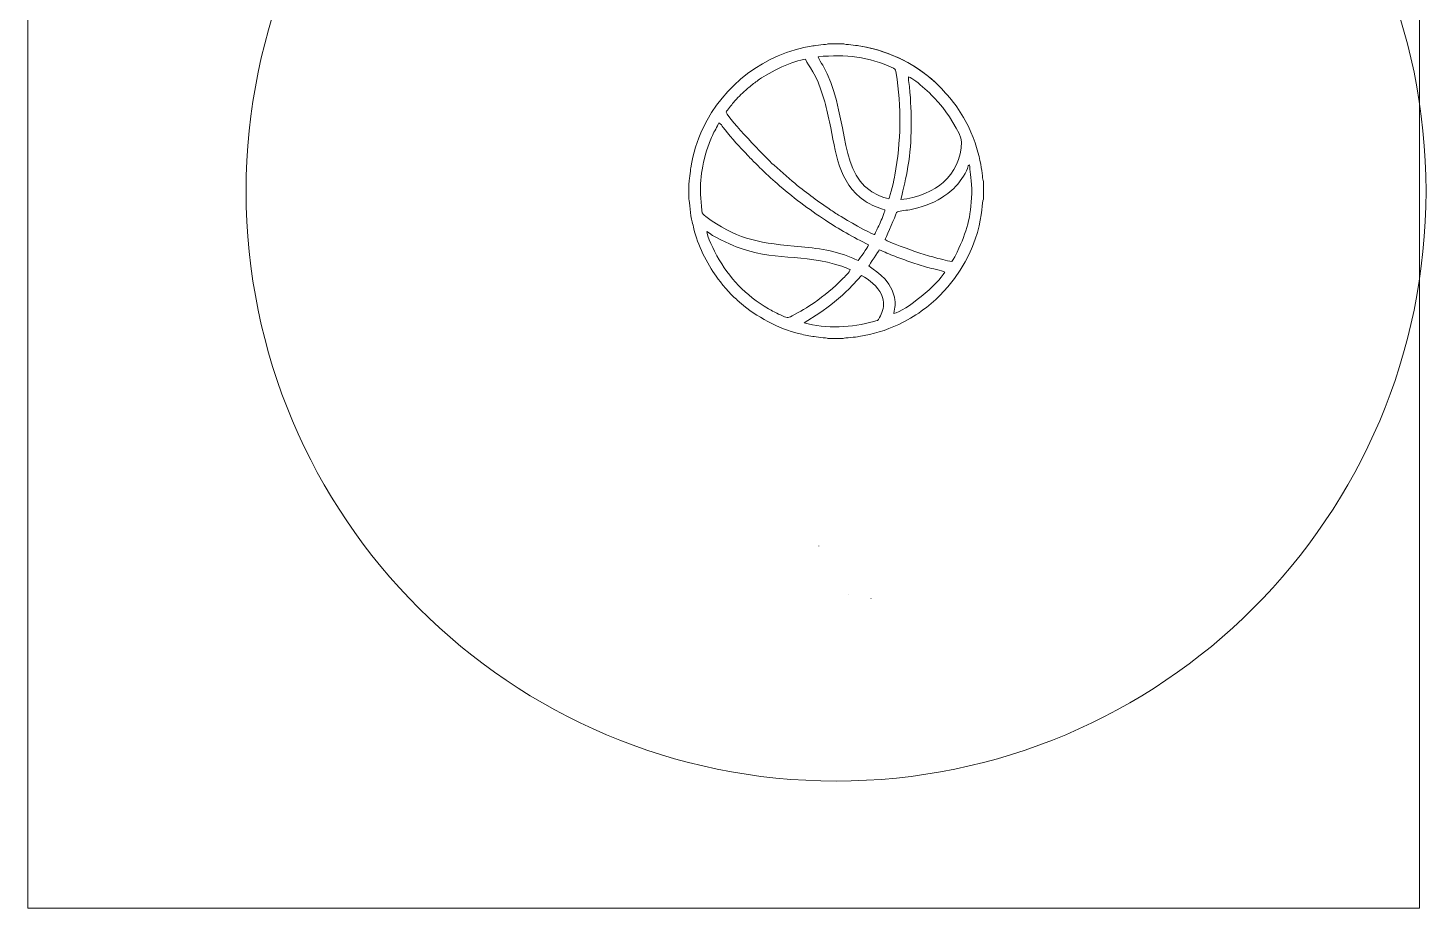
# Model space of a CAD drawing. Header units: centimetres. Extents: x 13 to 117, y -22 to 26.
# Drawn here: x 13.24 to 55.75, y -22.36 to 4.4 of the extents above; entities that cross this region are included whole.
import ezdxf

# ---------------------------------------------------------------- set-up
doc = ezdxf.new("R2010")
doc.units = ezdxf.units.CM
doc.header["$MEASUREMENT"] = 0
doc.layers.add('001', color=7, linetype='Continuous')

msp = doc.modelspace()

# ---------------------------------------------------------------- linework, layer by layer
at = {"layer": '001', "color": 250, "lineweight": 20}
msp.add_lwpolyline([(13.23716, -22.36419), (55.54212, -22.36419), (55.54212, 26.17805), (13.23716, 26.17805), (13.23716, -22.36419)], close=True, dxfattribs=at)
at = {"layer": '001', "color": 242, "lineweight": 9}
for points, knots in [([(37.80797, 17.37167), (47.7146, 17.37167), (55.7455, 9.34076), (55.7455, -0.56586), (55.7455, -0.56586), (55.7455, -10.47248), (47.7146, -18.50339), (37.80797, -18.50339), (37.80797, -18.50339), (27.90135, -18.50339), (19.87044, -10.47248), (19.87044, -0.56586), (19.87044, -0.56586), (19.87044, 9.34076), (27.90135, 17.37167), (37.80797, 17.37167)], [0, 0, 0, 0, 0.2, 0.2, 0.2, 0.2, 0.4, 0.4, 0.4, 0.4, 0.6, 0.6, 0.6, 0.6, 1, 1, 1, 1]), ([(37.95703, -5.04361), (37.95703, -5.04361), (38.028, -5.04361), (38.028, -5.04361), (38.028, -5.04361), (38.07132, -5.02739), (38.41395, -5.00175), (38.49704, -4.98822), (38.49704, -4.98822), (38.95126, -4.91421), (39.30173, -4.80651), (39.71259, -4.61658), (39.71259, -4.61658), (40.20019, -4.39116), (40.64083, -4.06326), (40.96294, -3.73506), (40.96294, -3.73506), (42.32115, -2.35122), (42.21341, -0.98126), (42.28572, -0.81198), (42.28572, -0.81198), (42.28572, -0.81198), (42.28572, -0.26944), (42.28572, -0.26944), (42.28572, -0.26944), (42.23268, -0.1643), (42.27613, 0.47392), (41.8301, 1.39606), (41.8301, 1.39606), (41.57961, 1.9139), (41.29327, 2.26484), (40.94898, 2.61796), (40.94898, 2.61796), (40.32841, 3.25445), (39.47367, 3.68505), (38.56336, 3.84534)], [0, 0, 0, 0, 0.1, 0.1, 0.1, 0.1, 0.2, 0.2, 0.2, 0.2, 0.3, 0.3, 0.3, 0.3, 0.4, 0.4, 0.4, 0.4, 0.5, 0.5, 0.5, 0.5, 0.6, 0.6, 0.6, 0.6, 0.7, 0.7, 0.7, 0.7, 0.8, 0.8, 0.8, 0.8, 1, 1, 1, 1])]:
    msp.add_open_spline(points, degree=3, knots=knots, dxfattribs=at)
at = {"layer": '001', "color": 2, "lineweight": 9}
for points, knots in [([(33.33023, -0.3197), (33.33023, -0.3197), (33.33023, -0.81109), (33.33023, -0.81109), (33.33023, -0.81109), (33.36215, -0.88283), (33.37362, -1.30857), (33.43026, -1.49607), (33.43026, -1.49607), (33.45251, -1.56979), (33.46736, -1.63826), (33.48397, -1.71378), (33.48397, -1.71378), (33.58613, -2.17846), (33.89097, -2.77978), (34.16006, -3.15499), (34.16006, -3.15499), (34.30507, -3.3572), (34.58711, -3.6973), (34.77636, -3.85459), (34.77636, -3.85459), (34.83157, -3.90048), (34.8644, -3.93644), (34.91898, -3.98441), (34.91898, -3.98441), (35.34047, -4.35497), (36.09905, -4.76561), (36.65866, -4.89219), (36.65866, -4.89219), (36.80377, -4.925), (36.94403, -4.96138), (37.09625, -4.98427), (37.09625, -4.98427), (37.1758, -4.99625), (37.52512, -5.02768), (37.56214, -5.04361), (37.56214, -5.04361), (37.56214, -5.04361), (38.028, -5.04361), (38.028, -5.04361), (38.028, -5.04361), (38.07133, -5.02739), (38.41394, -5.00176), (38.49704, -4.98823), (38.49704, -4.98823), (38.95126, -4.91422), (39.30173, -4.80652), (39.7126, -4.61658), (39.7126, -4.61658), (40.2002, -4.39118), (40.64084, -4.06326), (40.96294, -3.73508), (40.96294, -3.73508), (42.32114, -2.35123), (42.21342, -0.98128), (42.28572, -0.81199), (42.28572, -0.81199), (42.28572, -0.81199), (42.28572, -0.26943), (42.28572, -0.26943), (42.28572, -0.26943), (42.23268, -0.16432), (42.27614, 0.47391), (41.8301, 1.39605), (41.8301, 1.39605), (41.57962, 1.91388), (41.29327, 2.26483), (40.94898, 2.61796), (40.94898, 2.61796), (40.31339, 3.26985), (39.43211, 3.70586), (38.49711, 3.85656), (38.49711, 3.85656), (38.41661, 3.86953), (38.08316, 3.89469), (38.04123, 3.91188), (38.04123, 3.91188), (38.04123, 3.91188), (37.56181, 3.91188), (37.56181, 3.91188), (37.56181, 3.91188), (37.53232, 3.89914), (37.17205, 3.86463), (37.09618, 3.85262), (37.09618, 3.85262), (35.6496, 3.62338), (34.37345, 2.66057), (33.76716, 1.35815), (33.76716, 1.35815), (33.57194, 0.93879), (33.4664, 0.607), (33.38969, 0.14635), (33.38969, 0.14635), (33.3759, 0.06355), (33.34714, -0.28063), (33.33023, -0.3197)], [0, 0, 0, 0, 0.04, 0.04, 0.04, 0.04, 0.08, 0.08, 0.08, 0.08, 0.12, 0.12, 0.12, 0.12, 0.16, 0.16, 0.16, 0.16, 0.2, 0.2, 0.2, 0.2, 0.24, 0.24, 0.24, 0.24, 0.28, 0.28, 0.28, 0.28, 0.32, 0.32, 0.32, 0.32, 0.36, 0.36, 0.36, 0.36, 0.4, 0.4, 0.4, 0.4, 0.44, 0.44, 0.44, 0.44, 0.48, 0.48, 0.48, 0.48, 0.52, 0.52, 0.52, 0.52, 0.56, 0.56, 0.56, 0.56, 0.6, 0.6, 0.6, 0.6, 0.64, 0.64, 0.64, 0.64, 0.68, 0.68, 0.68, 0.68, 0.72, 0.72, 0.72, 0.72, 0.76, 0.76, 0.76, 0.76, 0.8, 0.8, 0.8, 0.8, 0.84, 0.84, 0.84, 0.84, 0.88, 0.88, 0.88, 0.88, 0.92, 0.92, 0.92, 0.92, 1, 1, 1, 1]), ([(34.46258, 1.83753), (34.4917, 1.89581), (34.63331, 2.06231), (34.68677, 2.12631), (34.68677, 2.12631), (34.81061, 2.27458), (34.91896, 2.38032), (35.06441, 2.50688), (35.06441, 2.50688), (35.10659, 2.54358), (35.14787, 2.58175), (35.19352, 2.62037), (35.19352, 2.62037), (35.28581, 2.69842), (35.37864, 2.7632), (35.47957, 2.83567), (35.47957, 2.83567), (35.76625, 3.04154), (36.53801, 3.42726), (36.88163, 3.44443), (36.88163, 3.44443), (36.97376, 3.21803), (37.19384, 3.06876), (37.43783, 2.23915), (37.43783, 2.23915), (37.50642, 2.00596), (37.55363, 1.7829), (37.60802, 1.53781), (37.60802, 1.53781), (37.8173, 0.59486), (37.85603, -0.28912), (38.69, -0.8707), (38.69, -0.8707), (38.77003, -0.92651), (38.8929, -0.98575), (38.9799, -1.02348), (38.9799, -1.02348), (39.07153, -1.06321), (39.21395, -1.09604), (39.29399, -1.13811), (39.29399, -1.13811), (39.29154, -1.19904), (39.17474, -1.46157), (39.14571, -1.53145), (39.14571, -1.53145), (39.11629, -1.60227), (39.08995, -1.64483), (39.05793, -1.71585), (39.05793, -1.71585), (39.04352, -1.74778), (39.03216, -1.77044), (39.01726, -1.80246), (39.01726, -1.80246), (39.00974, -1.81858), (39.00263, -1.83605), (38.99364, -1.85121), (38.99364, -1.85121), (38.99364, -1.85121), (38.97407, -1.87888), (38.97407, -1.87888), (38.97407, -1.87888), (38.97299, -1.87657), (38.96936, -1.88498), (38.96676, -1.8878), (38.96676, -1.8878), (38.82366, -1.84233), (38.10078, -1.42438), (37.96444, -1.33967), (37.96444, -1.33967), (37.86407, -1.27732), (37.73841, -1.20223), (37.64925, -1.14014), (37.64925, -1.14014), (37.14942, -0.7921), (36.92108, -0.63227), (36.46934, -0.25967), (36.46934, -0.25967), (36.46934, -0.25967), (35.92099, 0.22245), (35.92099, 0.22245), (35.92099, 0.22245), (35.63395, 0.47732), (34.58514, 1.58512), (34.46258, 1.83753)], [0, 0, 0, 0, 0.04545455, 0.04545455, 0.04545455, 0.04545455, 0.09090909, 0.09090909, 0.09090909, 0.09090909, 0.13636364, 0.13636364, 0.13636364, 0.13636364, 0.18181818, 0.18181818, 0.18181818, 0.18181818, 0.22727273, 0.22727273, 0.22727273, 0.22727273, 0.27272727, 0.27272727, 0.27272727, 0.27272727, 0.31818182, 0.31818182, 0.31818182, 0.31818182, 0.36363636, 0.36363636, 0.36363636, 0.36363636, 0.40909091, 0.40909091, 0.40909091, 0.40909091, 0.45454545, 0.45454545, 0.45454545, 0.45454545, 0.5, 0.5, 0.5, 0.5, 0.54545455, 0.54545455, 0.54545455, 0.54545455, 0.59090909, 0.59090909, 0.59090909, 0.59090909, 0.63636364, 0.63636364, 0.63636364, 0.63636364, 0.68181818, 0.68181818, 0.68181818, 0.68181818, 0.72727273, 0.72727273, 0.72727273, 0.72727273, 0.77272727, 0.77272727, 0.77272727, 0.77272727, 0.81818182, 0.81818182, 0.81818182, 0.81818182, 0.86363636, 0.86363636, 0.86363636, 0.86363636, 0.90909091, 0.90909091, 0.90909091, 0.90909091, 1, 1, 1, 1]), ([(37.2588, 3.52394), (38.12525, 3.58871), (38.77479, 3.54003), (39.55765, 3.1721), (39.55765, 3.1721), (39.6284, 3.13885), (39.6147, 3.11214), (39.63102, 3.01768), (39.63102, 3.01768), (39.80581, 2.00589), (39.77621, 0.93086), (39.59538, -0.07911), (39.59538, -0.07911), (39.5725, -0.20681), (39.46028, -0.71819), (39.41023, -0.7967), (39.41023, -0.7967), (39.21967, -0.77268), (38.97465, -0.63506), (38.84109, -0.5483), (38.84109, -0.5483), (37.88563, 0.07249), (38.17384, 1.92352), (37.40068, 3.26176), (37.40068, 3.26176), (37.36504, 3.32341), (37.27, 3.45925), (37.2588, 3.52394)], [0, 0, 0, 0, 0.125, 0.125, 0.125, 0.125, 0.25, 0.25, 0.25, 0.25, 0.375, 0.375, 0.375, 0.375, 0.5, 0.5, 0.5, 0.5, 0.625, 0.625, 0.625, 0.625, 0.75, 0.75, 0.75, 0.75, 1, 1, 1, 1]), ([(41.62021, 0.93663), (41.60657, 0.40504), (41.41118, 0.02689), (41.06378, -0.3026), (41.06378, -0.3026), (40.82927, -0.52505), (40.2355, -0.79458), (39.78045, -0.81596), (39.78045, -0.81596), (39.80583, -0.65535), (39.91912, -0.24665), (39.96895, 0.03216), (39.96895, 0.03216), (40.11317, 0.8392), (40.11906, 1.62764), (40.05476, 2.43823), (40.05476, 2.43823), (40.04229, 2.59538), (40.01148, 2.75854), (40.00682, 2.91226), (40.00682, 2.91226), (40.25064, 2.82315), (40.77498, 2.31488), (40.97576, 2.07221), (40.97576, 2.07221), (41.14058, 1.87305), (41.62666, 1.18807), (41.62021, 0.93663)], [0, 0, 0, 0, 0.125, 0.125, 0.125, 0.125, 0.25, 0.25, 0.25, 0.25, 0.375, 0.375, 0.375, 0.375, 0.5, 0.5, 0.5, 0.5, 0.625, 0.625, 0.625, 0.625, 0.75, 0.75, 0.75, 0.75, 1, 1, 1, 1]), ([(38.48035, -2.6699), (38.42635, -2.66137), (38.32197, -2.60815), (38.2654, -2.58346), (38.2654, -2.58346), (37.72134, -2.34611), (37.12114, -2.28942), (36.52956, -2.2354), (36.52956, -2.2354), (35.36142, -2.12874), (34.74432, -1.9973), (33.84881, -1.3346), (33.84881, -1.3346), (33.76978, -1.27612), (33.74026, -1.27873), (33.72668, -1.15366), (33.72668, -1.15366), (33.64921, -0.44017), (33.66152, -0.03103), (33.87887, 0.68735), (33.87887, 0.68735), (33.92712, 0.84682), (33.98369, 0.98008), (34.04584, 1.1222), (34.04584, 1.1222), (34.10511, 1.25773), (34.19558, 1.39453), (34.24093, 1.51269), (34.24093, 1.51269), (34.31129, 1.48506), (34.33483, 1.42111), (34.37751, 1.36809), (34.37751, 1.36809), (34.50765, 1.20638), (34.84793, 0.7979), (34.97437, 0.67772), (34.97437, 0.67772), (35.07342, 0.58357), (35.11978, 0.51475), (35.22524, 0.41352), (35.22524, 0.41352), (35.30906, 0.33306), (35.40078, 0.24239), (35.48431, 0.1577), (35.48431, 0.1577), (35.6572, -0.01753), (35.8429, -0.17746), (36.01996, -0.33673), (36.01996, -0.33673), (36.45052, -0.72404), (37.00371, -1.12882), (37.48391, -1.44817), (37.48391, -1.44817), (37.88597, -1.71558), (38.33223, -1.96556), (38.79446, -2.19747), (38.79446, -2.19747), (38.7558, -2.29826), (38.54891, -2.59139), (38.48035, -2.6699)], [0, 0, 0, 0, 0.0625, 0.0625, 0.0625, 0.0625, 0.125, 0.125, 0.125, 0.125, 0.1875, 0.1875, 0.1875, 0.1875, 0.25, 0.25, 0.25, 0.25, 0.3125, 0.3125, 0.3125, 0.3125, 0.375, 0.375, 0.375, 0.375, 0.4375, 0.4375, 0.4375, 0.4375, 0.5, 0.5, 0.5, 0.5, 0.5625, 0.5625, 0.5625, 0.5625, 0.625, 0.625, 0.625, 0.625, 0.6875, 0.6875, 0.6875, 0.6875, 0.75, 0.75, 0.75, 0.75, 0.8125, 0.8125, 0.8125, 0.8125, 0.875, 0.875, 0.875, 0.875, 1, 1, 1, 1]), ([(41.82718, 0.20359), (41.82718, 0.20359), (41.86246, 0.2383), (41.86246, 0.2383), (41.86246, 0.2383), (41.86246, 0.2383), (41.87276, 0.17656), (41.87276, 0.17656), (41.87276, 0.17656), (41.87428, -0.01728), (41.94266, -0.22918), (41.93216, -0.63739), (41.93216, -0.63739), (41.91321, -1.37276), (41.7767, -1.78982), (41.49242, -2.41939), (41.49242, -2.41939), (41.47086, -2.46714), (41.37054, -2.65647), (41.32722, -2.70213), (41.32722, -2.70213), (41.17782, -2.68128), (40.92281, -2.61595), (40.77905, -2.57439), (40.77905, -2.57439), (40.61338, -2.52647), (40.42604, -2.47522), (40.26103, -2.41823), (40.26103, -2.41823), (40.0827, -2.35662), (39.40166, -2.11861), (39.30026, -2.03937), (39.30026, -2.03937), (39.30744, -2.01321), (39.54714, -1.48703), (39.61483, -1.29973), (39.61483, -1.29973), (39.61483, -1.29973), (39.64825, -1.21736), (39.64825, -1.21736), (39.64825, -1.21736), (39.68735, -1.15339), (39.90453, -1.15786), (40.04693, -1.13054), (40.04693, -1.13054), (40.36843, -1.06889), (40.74806, -0.94248), (41.01491, -0.76745), (41.01491, -0.76745), (41.19973, -0.64623), (41.34763, -0.54174), (41.49622, -0.36343), (41.49622, -0.36343), (41.59757, -0.24177), (41.78691, 0.00926), (41.82718, 0.20359)], [0, 0, 0, 0, 0.06666667, 0.06666667, 0.06666667, 0.06666667, 0.13333333, 0.13333333, 0.13333333, 0.13333333, 0.2, 0.2, 0.2, 0.2, 0.26666667, 0.26666667, 0.26666667, 0.26666667, 0.33333333, 0.33333333, 0.33333333, 0.33333333, 0.4, 0.4, 0.4, 0.4, 0.46666667, 0.46666667, 0.46666667, 0.46666667, 0.53333333, 0.53333333, 0.53333333, 0.53333333, 0.6, 0.6, 0.6, 0.6, 0.66666667, 0.66666667, 0.66666667, 0.66666667, 0.73333333, 0.73333333, 0.73333333, 0.73333333, 0.8, 0.8, 0.8, 0.8, 0.86666667, 0.86666667, 0.86666667, 0.86666667, 1, 1, 1, 1]), ([(33.88086, -1.79016), (34.03393, -1.9314), (34.56239, -2.16822), (34.77463, -2.25416), (34.77463, -2.25416), (35.88117, -2.70221), (36.78011, -2.44984), (37.98539, -2.84903), (37.98539, -2.84903), (38.07782, -2.87963), (38.15083, -2.92006), (38.24051, -2.9507), (38.24051, -2.9507), (38.2244, -3.02403), (38.05691, -3.17895), (38.00195, -3.23448), (38.00195, -3.23448), (37.73674, -3.50236), (37.45198, -3.74138), (37.13763, -3.95893), (37.13763, -3.95893), (36.93984, -4.09581), (36.71409, -4.22802), (36.47556, -4.35534), (36.47556, -4.35534), (36.31215, -4.44256), (36.34088, -4.42688), (36.09851, -4.32089), (36.09851, -4.32089), (35.98448, -4.27101), (35.8555, -4.20065), (35.74996, -4.14001), (35.74996, -4.14001), (35.04371, -3.73415), (34.56408, -3.20097), (34.18343, -2.53064), (34.18343, -2.53064), (34.13032, -2.43712), (33.85984, -1.88738), (33.88086, -1.79016)], [0, 0, 0, 0, 0.09090909, 0.09090909, 0.09090909, 0.09090909, 0.18181818, 0.18181818, 0.18181818, 0.18181818, 0.27272727, 0.27272727, 0.27272727, 0.27272727, 0.36363636, 0.36363636, 0.36363636, 0.36363636, 0.45454545, 0.45454545, 0.45454545, 0.45454545, 0.54545455, 0.54545455, 0.54545455, 0.54545455, 0.63636364, 0.63636364, 0.63636364, 0.63636364, 0.72727273, 0.72727273, 0.72727273, 0.72727273, 0.81818182, 0.81818182, 0.81818182, 0.81818182, 1, 1, 1, 1]), ([(38.8058, -2.84051), (38.81957, -2.80812), (39.10259, -2.37512), (39.12177, -2.35439), (39.12177, -2.35439), (39.27123, -2.40086), (39.43873, -2.48884), (39.59023, -2.54566), (39.59023, -2.54566), (39.7519, -2.60629), (39.91406, -2.66605), (40.08218, -2.72605), (40.08218, -2.72605), (40.24184, -2.78303), (40.42473, -2.83407), (40.58579, -2.8822), (40.58579, -2.8822), (40.69653, -2.91528), (41.04262, -2.98035), (41.1105, -3.02648), (41.1105, -3.02648), (40.93261, -3.38288), (39.90743, -4.2216), (39.56424, -4.28747), (39.56424, -4.28747), (39.59036, -4.07567), (39.63082, -4.01896), (39.58114, -3.78653), (39.58114, -3.78653), (39.45296, -3.18683), (38.87484, -2.9228), (38.8058, -2.84051)], [0, 0, 0, 0, 0.11111111, 0.11111111, 0.11111111, 0.11111111, 0.22222222, 0.22222222, 0.22222222, 0.22222222, 0.33333333, 0.33333333, 0.33333333, 0.33333333, 0.44444444, 0.44444444, 0.44444444, 0.44444444, 0.55555556, 0.55555556, 0.55555556, 0.55555556, 0.66666667, 0.66666667, 0.66666667, 0.66666667, 0.77777778, 0.77777778, 0.77777778, 0.77777778, 1, 1, 1, 1]), ([(36.83315, -4.57181), (36.83315, -4.57181), (37.31422, -4.26391), (37.31422, -4.26391), (37.31422, -4.26391), (37.56142, -4.10768), (37.97507, -3.76373), (38.19393, -3.54092), (38.19393, -3.54092), (38.19393, -3.54092), (38.58049, -3.13049), (38.58049, -3.13049), (38.58049, -3.13049), (38.81114, -3.23999), (39.07506, -3.46829), (39.18756, -3.70588), (39.18756, -3.70588), (39.26191, -3.86288), (39.27156, -4.02207), (39.22185, -4.19753), (39.22185, -4.19753), (39.19635, -4.28753), (39.16849, -4.33158), (39.1305, -4.40645), (39.1305, -4.40645), (39.07562, -4.51459), (39.06842, -4.49346), (38.9515, -4.52799), (38.9515, -4.52799), (38.29964, -4.72058), (37.505, -4.74792), (36.83315, -4.57181)], [0, 0, 0, 0, 0.11111111, 0.11111111, 0.11111111, 0.11111111, 0.22222222, 0.22222222, 0.22222222, 0.22222222, 0.33333333, 0.33333333, 0.33333333, 0.33333333, 0.44444444, 0.44444444, 0.44444444, 0.44444444, 0.55555556, 0.55555556, 0.55555556, 0.55555556, 0.66666667, 0.66666667, 0.66666667, 0.66666667, 0.77777778, 0.77777778, 0.77777778, 0.77777778, 1, 1, 1, 1])]:
    msp.add_open_spline(points, degree=3, knots=knots, dxfattribs=at)
at = {"layer": '001', "color": 242, "lineweight": 9}
for points in [[(37.28561, -11.35513), (37.2894, -11.35908), (37.28302, -11.35269), (37.28561, -11.35513)], [(38.17531, -12.81832), (38.17927, -12.82212), (38.17285, -12.81574), (38.17531, -12.81832)], [(38.86795, -12.95559), (38.87481, -12.97915), (38.87481, -12.932), (38.86795, -12.95559)]]:
    msp.add_open_spline(points, degree=3, dxfattribs=at)

doc.saveas('drawing.dxf')
